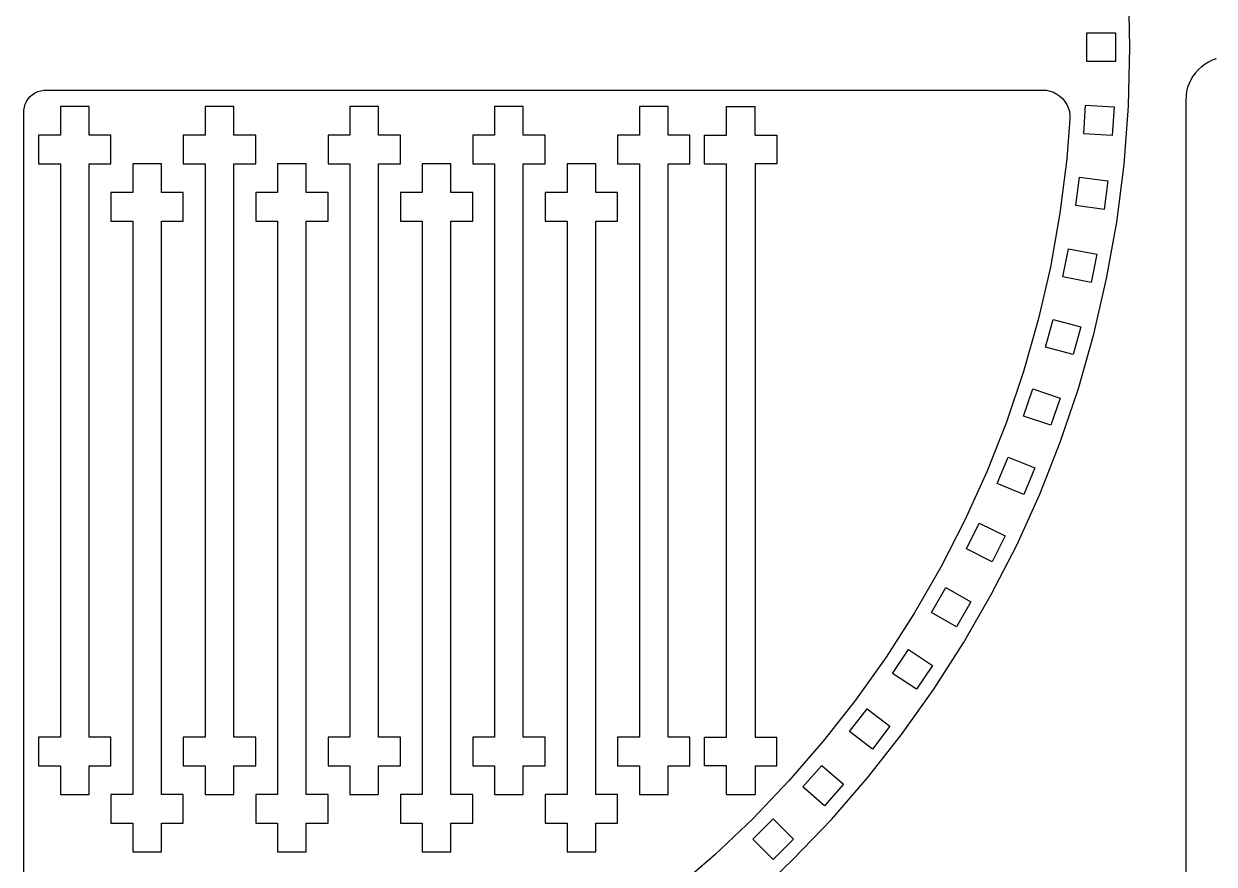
# Model space of a CAD drawing. Extents: x -254 to 254, y -148 to 148.
# Drawn here: x -126 to -1.5, y -86.5 to 1.4 of the extents above; entities that cross this region are included whole.
import ezdxf

# ---------------------------------------------------------------- set-up
doc = ezdxf.new("R2010")
doc.units = 0
doc.header["$MEASUREMENT"] = 0
doc.layers.get('0').update_dxf_attribs({"linetype": 'CONTINUOUS'})

msp = doc.modelspace()

# ---------------------------------------------------------------- linework, layer by layer
for p, q in [((-10.3, -1.04), (-10.45, 5.15)), ((-14.8, -2.54), (-14.8, 0.46)), ((-14.8, 0.46), (-11.8, 0.46)), ((-11.8, 0.46), (-11.8, -2.54)), ((-10.45, -7.22), (-10.3, -1.04)), ((-1.7, -2.41), (-2.08, -2.6)), ((-1.3, -2.27), (-1.7, -2.41)), ((-11.8, -2.54), (-14.8, -2.54)), ((-3.45, -3.73), (-3.71, -4.08)), ((-3.14, -3.39), (-3.45, -3.73)), ((-2.81, -3.09), (-3.14, -3.39)), ((-2.45, -2.82), (-2.81, -3.09)), ((-2.08, -2.6), (-2.45, -2.82)), ((-4.12, -4.84), (-4.27, -5.24)), ((-3.94, -4.45), (-4.12, -4.84)), ((-3.71, -4.08), (-3.94, -4.45)), ((-125.53, -6.46), (-125.32, -6.21)), ((-125.32, -6.21), (-125.07, -6)), ((-125.07, -6), (-124.81, -5.83)), ((-124.81, -5.83), (-124.52, -5.69)), ((-124.52, -5.69), (-124.21, -5.6)), ((-124.21, -5.6), (-123.9, -5.55)), ((-123.9, -5.55), (-123.58, -5.54)), ((-123.58, -5.54), (-19.42, -5.54)), ((-19.42, -5.54), (-19.03, -5.56)), ((-19.03, -5.56), (-18.66, -5.64)), ((-18.66, -5.64), (-18.29, -5.77)), ((-18.29, -5.77), (-17.95, -5.95)), ((-17.95, -5.95), (-17.63, -6.17)), ((-17.63, -6.17), (-17.35, -6.43)), ((-4.44, -6.1), (-4.47, -6.6)), ((-4.38, -5.65), (-4.44, -6.1)), ((-4.27, -5.24), (-4.38, -5.65)), ((-125.98, -7.63), (-125.93, -7.32)), ((-125.93, -7.32), (-125.84, -7.01)), ((-125.84, -7.01), (-125.7, -6.72)), ((-125.7, -6.72), (-125.53, -6.46)), ((-119.17, -7.25), (-122.17, -7.25)), ((-122.17, -7.25), (-122.17, -10.25)), ((-119.17, -10.25), (-119.17, -7.25)), ((-104.03, -7.25), (-107.03, -7.25)), ((-107.03, -7.25), (-107.03, -10.25)), ((-104.03, -10.25), (-104.03, -7.25)), ((-88.89, -7.25), (-91.89, -7.25)), ((-91.89, -7.25), (-91.89, -10.25)), ((-88.89, -10.25), (-88.89, -7.25)), ((-76.75, -7.25), (-76.75, -10.25)), ((-73.75, -7.25), (-76.75, -7.25)), ((-73.75, -10.25), (-73.75, -7.25)), ((-58.61, -7.25), (-61.61, -7.25)), ((-61.61, -7.25), (-61.61, -10.25)), ((-58.61, -10.25), (-58.61, -7.25)), ((-52.5, -7.25), (-49.5, -7.25)), ((-52.5, -10.25), (-52.5, -7.25)), ((-49.5, -10.25), (-49.5, -7.25)), ((-17.35, -6.43), (-17.11, -6.72)), ((-17.11, -6.72), (-16.9, -7.05)), ((-16.9, -7.05), (-16.75, -7.4)), ((-16.75, -7.4), (-16.64, -7.77)), ((-15.14, -10.1), (-14.95, -7.11)), ((-14.95, -7.11), (-11.95, -7.3)), ((-11.95, -7.3), (-12.15, -10.3)), ((-10.92, -13.32), (-10.45, -7.22)), ((-4.47, -6.6), (-4.47, -121.87)), ((-125.99, -7.95), (-125.98, -7.63)), ((-125.99, -112.11), (-125.99, -7.95)), ((-16.58, -8.54), (-16.89, -12.72)), ((-16.64, -7.77), (-16.58, -8.15)), ((-16.58, -8.15), (-16.58, -8.54)), ((-122.17, -10.25), (-124.45, -10.25)), ((-124.45, -10.25), (-124.45, -13.25)), ((-116.88, -10.25), (-119.17, -10.25)), ((-116.88, -13.25), (-116.88, -10.25)), ((-107.03, -10.25), (-109.31, -10.25)), ((-109.31, -10.25), (-109.31, -13.25)), ((-101.74, -10.25), (-104.03, -10.25)), ((-101.74, -13.25), (-101.74, -10.25)), ((-91.89, -10.25), (-94.17, -10.25)), ((-94.17, -10.25), (-94.17, -13.25)), ((-86.6, -10.25), (-88.89, -10.25)), ((-86.6, -13.25), (-86.6, -10.25)), ((-76.75, -10.25), (-79.03, -10.25)), ((-79.03, -10.25), (-79.03, -13.25)), ((-71.46, -10.25), (-73.75, -10.25)), ((-71.46, -13.25), (-71.46, -10.25)), ((-61.61, -10.25), (-63.89, -10.25)), ((-63.89, -10.25), (-63.89, -13.25)), ((-56.32, -10.25), (-58.61, -10.25)), ((-56.32, -13.25), (-56.32, -10.25)), ((-54.79, -10.25), (-52.5, -10.25)), ((-54.79, -13.25), (-54.79, -10.25)), ((-49.5, -10.25), (-47.22, -10.25)), ((-47.22, -10.25), (-47.22, -13.25)), ((-12.15, -10.3), (-15.14, -10.1)), ((-124.45, -13.25), (-122.17, -13.25)), ((-122.17, -13.25), (-122.17, -73.25)), ((-119.17, -13.25), (-116.88, -13.25)), ((-119.17, -73.25), (-119.17, -13.25)), ((-114.6, -13.25), (-114.6, -16.25)), ((-111.6, -13.25), (-114.6, -13.25)), ((-111.6, -16.25), (-111.6, -13.25)), ((-109.31, -13.25), (-107.03, -13.25)), ((-107.03, -13.25), (-107.03, -73.25)), ((-104.03, -13.25), (-101.74, -13.25)), ((-104.03, -73.25), (-104.03, -13.25)), ((-99.46, -13.25), (-99.46, -16.25)), ((-96.46, -13.25), (-99.46, -13.25)), ((-96.46, -16.25), (-96.46, -13.25)), ((-94.17, -13.25), (-91.89, -13.25)), ((-91.89, -13.25), (-91.89, -73.25)), ((-88.89, -13.25), (-86.6, -13.25)), ((-88.89, -73.25), (-88.89, -13.25)), ((-84.32, -13.25), (-84.32, -16.25)), ((-81.32, -13.25), (-84.32, -13.25)), ((-81.32, -16.25), (-81.32, -13.25)), ((-79.03, -13.25), (-76.75, -13.25)), ((-76.75, -13.25), (-76.75, -73.25)), ((-73.75, -73.25), (-73.75, -13.25)), ((-73.75, -13.25), (-71.46, -13.25)), ((-69.18, -13.25), (-69.18, -16.25)), ((-66.18, -13.25), (-69.18, -13.25)), ((-66.18, -16.25), (-66.18, -13.25)), ((-63.89, -13.25), (-61.61, -13.25)), ((-61.61, -13.25), (-61.61, -73.25)), ((-58.61, -13.25), (-56.32, -13.25)), ((-58.61, -73.25), (-58.61, -13.25)), ((-54.79, -13.25), (-52.5, -13.25)), ((-52.5, -73.25), (-52.5, -13.25)), ((-49.5, -13.25), (-49.5, -73.25)), ((-47.22, -13.25), (-49.5, -13.25)), ((-16.89, -12.72), (-17.62, -18.43)), ((-11.68, -19.34), (-10.92, -13.32)), ((-15.98, -17.62), (-15.59, -14.65)), ((-15.59, -14.65), (-12.62, -15.04)), ((-12.62, -15.04), (-13.01, -18.02)), ((-116.88, -16.25), (-116.88, -19.25)), ((-114.6, -16.25), (-116.88, -16.25)), ((-109.31, -16.25), (-111.6, -16.25)), ((-109.31, -19.25), (-109.31, -16.25)), ((-99.46, -16.25), (-101.74, -16.25)), ((-101.74, -16.25), (-101.74, -19.25)), ((-94.17, -16.25), (-96.46, -16.25)), ((-94.17, -19.25), (-94.17, -16.25)), ((-86.6, -16.25), (-86.6, -19.25)), ((-84.32, -16.25), (-86.6, -16.25)), ((-79.03, -16.25), (-81.32, -16.25)), ((-79.03, -19.25), (-79.03, -16.25)), ((-71.46, -16.25), (-71.46, -19.25)), ((-69.18, -16.25), (-71.46, -16.25)), ((-63.89, -16.25), (-66.18, -16.25)), ((-63.89, -19.25), (-63.89, -16.25)), ((-17.62, -18.43), (-18.62, -24.05)), ((-13.01, -18.02), (-15.98, -17.62)), ((-116.88, -19.25), (-114.6, -19.25)), ((-114.6, -19.25), (-114.6, -79.25)), ((-111.6, -79.25), (-111.6, -19.25)), ((-111.6, -19.25), (-109.31, -19.25)), ((-101.74, -19.25), (-99.46, -19.25)), ((-99.46, -19.25), (-99.46, -79.25)), ((-96.46, -79.25), (-96.46, -19.25)), ((-96.46, -19.25), (-94.17, -19.25)), ((-86.6, -19.25), (-84.32, -19.25)), ((-84.32, -19.25), (-84.32, -79.25)), ((-81.32, -19.25), (-79.03, -19.25)), ((-81.32, -79.25), (-81.32, -19.25)), ((-71.46, -19.25), (-69.18, -19.25)), ((-69.18, -19.25), (-69.18, -79.25)), ((-66.18, -79.25), (-66.18, -19.25)), ((-66.18, -19.25), (-63.89, -19.25)), ((-12.74, -25.26), (-11.68, -19.34)), ((-17.31, -25.08), (-16.73, -22.14)), ((-16.73, -22.14), (-13.78, -22.72)), ((-13.78, -22.72), (-14.37, -25.66)), ((-18.62, -24.05), (-19.9, -29.57)), ((-14.37, -25.66), (-17.31, -25.08)), ((-14.08, -31.07), (-12.74, -25.26)), ((-19.9, -29.57), (-21.44, -34.99)), ((-19.13, -32.43), (-18.35, -29.53)), ((-18.35, -29.53), (-15.45, -30.31)), ((-15.45, -30.31), (-16.23, -33.21)), ((-15.7, -36.77), (-14.08, -31.07)), ((-16.23, -33.21), (-19.13, -32.43)), ((-21.44, -34.99), (-23.23, -40.29)), ((-21.42, -39.65), (-20.45, -36.8)), ((-20.45, -36.8), (-17.61, -37.77)), ((-17.59, -42.36), (-15.7, -36.77)), ((-17.61, -37.77), (-18.58, -40.61)), ((-18.58, -40.61), (-21.42, -39.65)), ((-23.23, -40.29), (-25.28, -45.48)), ((-19.74, -47.82), (-17.59, -42.36)), ((-24.18, -46.7), (-23.03, -43.93)), ((-23.03, -43.93), (-20.26, -45.07)), ((-25.28, -45.48), (-27.56, -50.53)), ((-20.26, -45.07), (-21.41, -47.84)), ((-21.41, -47.84), (-24.18, -46.7)), ((-22.15, -53.14), (-19.74, -47.82)), ((-27.56, -50.53), (-30.08, -55.46)), ((-27.39, -53.55), (-26.06, -50.86)), ((-26.06, -50.86), (-23.37, -52.19)), ((-23.37, -52.19), (-24.7, -54.88)), ((-24.81, -58.32), (-22.15, -53.14)), ((-24.7, -54.88), (-27.39, -53.55)), ((-30.08, -55.46), (-32.83, -60.24)), ((-31.05, -60.18), (-29.55, -57.59)), ((-29.55, -57.59), (-26.95, -59.09)), ((-27.7, -63.36), (-24.81, -58.32)), ((-26.95, -59.09), (-28.45, -61.68)), ((-32.83, -60.24), (-35.81, -64.87)), ((-28.45, -61.68), (-31.05, -60.18)), ((-30.83, -68.23), (-27.7, -63.36)), ((-35.13, -66.56), (-33.46, -64.07)), ((-33.46, -64.07), (-30.97, -65.73)), ((-35.81, -64.87), (-38.99, -69.35)), ((-30.97, -65.73), (-32.63, -68.23)), ((-32.63, -68.23), (-35.13, -66.56)), ((-34.18, -72.95), (-30.83, -68.23)), ((-38.99, -69.35), (-42.38, -73.66)), ((-39.62, -72.66), (-37.79, -70.28)), ((-37.79, -70.28), (-35.41, -72.1)), ((-35.41, -72.1), (-37.24, -74.48)), ((-122.17, -73.25), (-124.45, -73.25)), ((-124.45, -73.25), (-124.45, -76.25)), ((-116.88, -73.25), (-119.17, -73.25)), ((-116.88, -76.25), (-116.88, -73.25)), ((-109.31, -73.25), (-109.31, -76.25)), ((-107.03, -73.25), (-109.31, -73.25)), ((-101.74, -73.25), (-104.03, -73.25)), ((-101.74, -76.25), (-101.74, -73.25)), ((-94.17, -73.25), (-94.17, -76.25)), ((-91.89, -73.25), (-94.17, -73.25)), ((-86.6, -73.25), (-88.89, -73.25)), ((-86.6, -76.25), (-86.6, -73.25)), ((-76.75, -73.25), (-79.03, -73.25)), ((-79.03, -73.25), (-79.03, -76.25)), ((-71.46, -73.25), (-73.75, -73.25)), ((-71.46, -76.25), (-71.46, -73.25)), ((-61.61, -73.25), (-63.89, -73.25)), ((-63.89, -73.25), (-63.89, -76.25)), ((-56.32, -73.25), (-58.61, -73.25)), ((-56.32, -76.25), (-56.32, -73.25)), ((-54.79, -73.25), (-52.5, -73.25)), ((-54.79, -76.25), (-54.79, -73.25)), ((-49.5, -73.25), (-47.22, -73.25)), ((-47.22, -76.25), (-47.22, -73.25)), ((-37.24, -74.48), (-39.62, -72.66)), ((-37.75, -77.49), (-34.18, -72.95)), ((-42.38, -73.66), (-45.97, -77.81)), ((-124.45, -76.25), (-122.17, -76.25)), ((-122.17, -76.25), (-122.17, -79.25)), ((-119.17, -76.25), (-116.88, -76.25)), ((-119.17, -79.25), (-119.17, -76.25)), ((-109.31, -76.25), (-107.03, -76.25)), ((-107.03, -76.25), (-107.03, -79.25)), ((-104.03, -76.25), (-101.74, -76.25)), ((-104.03, -79.25), (-104.03, -76.25)), ((-94.17, -76.25), (-91.89, -76.25)), ((-91.89, -76.25), (-91.89, -79.25)), ((-88.89, -76.25), (-86.6, -76.25)), ((-88.89, -79.25), (-88.89, -76.25)), ((-79.03, -76.25), (-76.75, -76.25)), ((-76.75, -76.25), (-76.75, -79.25)), ((-73.75, -76.25), (-71.46, -76.25)), ((-73.75, -79.25), (-73.75, -76.25)), ((-63.89, -76.25), (-61.61, -76.25)), ((-61.61, -76.25), (-61.61, -79.25)), ((-58.61, -76.25), (-56.32, -76.25)), ((-58.61, -79.25), (-58.61, -76.25)), ((-52.5, -76.25), (-54.79, -76.25)), ((-52.5, -79.25), (-52.5, -76.25)), ((-49.5, -76.25), (-47.22, -76.25)), ((-49.5, -76.25), (-49.5, -79.25)), ((-44.5, -78.45), (-42.52, -76.19)), ((-42.52, -76.19), (-40.26, -78.17)), ((-45.97, -77.81), (-49.75, -81.78)), ((-40.26, -78.17), (-42.24, -80.43)), ((-41.53, -81.85), (-37.75, -77.49)), ((-122.17, -79.25), (-119.17, -79.25)), ((-116.88, -79.25), (-116.88, -82.25)), ((-114.6, -79.25), (-116.88, -79.25)), ((-109.31, -79.25), (-111.6, -79.25)), ((-109.31, -82.25), (-109.31, -79.25)), ((-107.03, -79.25), (-104.03, -79.25)), ((-101.74, -79.25), (-101.74, -82.25)), ((-99.46, -79.25), (-101.74, -79.25)), ((-94.17, -79.25), (-96.46, -79.25)), ((-94.17, -82.25), (-94.17, -79.25)), ((-91.89, -79.25), (-88.89, -79.25)), ((-86.6, -79.25), (-86.6, -82.25)), ((-84.32, -79.25), (-86.6, -79.25)), ((-79.03, -79.25), (-81.32, -79.25)), ((-79.03, -82.25), (-79.03, -79.25)), ((-76.75, -79.25), (-73.75, -79.25)), ((-71.46, -79.25), (-71.46, -82.25)), ((-69.18, -79.25), (-71.46, -79.25)), ((-63.89, -79.25), (-66.18, -79.25)), ((-63.89, -82.25), (-63.89, -79.25)), ((-61.61, -79.25), (-58.61, -79.25)), ((-52.5, -79.25), (-49.5, -79.25)), ((-42.24, -80.43), (-44.5, -78.45)), ((-49.75, -81.78), (-53.72, -85.56)), ((-49.74, -83.91), (-47.62, -81.79)), ((-47.62, -81.79), (-45.5, -83.91)), ((-45.51, -86.02), (-41.53, -81.85)), ((-116.88, -82.25), (-114.6, -82.25)), ((-114.6, -82.25), (-114.6, -85.25)), ((-111.6, -85.25), (-111.6, -82.25)), ((-111.6, -82.25), (-109.31, -82.25)), ((-101.74, -82.25), (-99.46, -82.25)), ((-99.46, -82.25), (-99.46, -85.25)), ((-96.46, -85.25), (-96.46, -82.25)), ((-96.46, -82.25), (-94.17, -82.25)), ((-86.6, -82.25), (-84.32, -82.25)), ((-84.32, -82.25), (-84.32, -85.25)), ((-81.32, -85.25), (-81.32, -82.25)), ((-81.32, -82.25), (-79.03, -82.25)), ((-71.46, -82.25), (-69.18, -82.25)), ((-69.18, -82.25), (-69.18, -85.25)), ((-66.18, -82.25), (-63.89, -82.25)), ((-66.18, -85.25), (-66.18, -82.25)), ((-47.62, -86.03), (-49.74, -83.91)), ((-45.5, -83.91), (-47.62, -86.03)), ((-114.6, -85.25), (-111.6, -85.25)), ((-99.46, -85.25), (-96.46, -85.25)), ((-84.32, -85.25), (-81.32, -85.25)), ((-69.18, -85.25), (-66.18, -85.25)), ((-53.72, -85.56), (-57.87, -89.15)), ((-49.68, -90), (-45.51, -86.02))]:
    msp.add_line(p, q)

doc.saveas('drawing.dxf')
